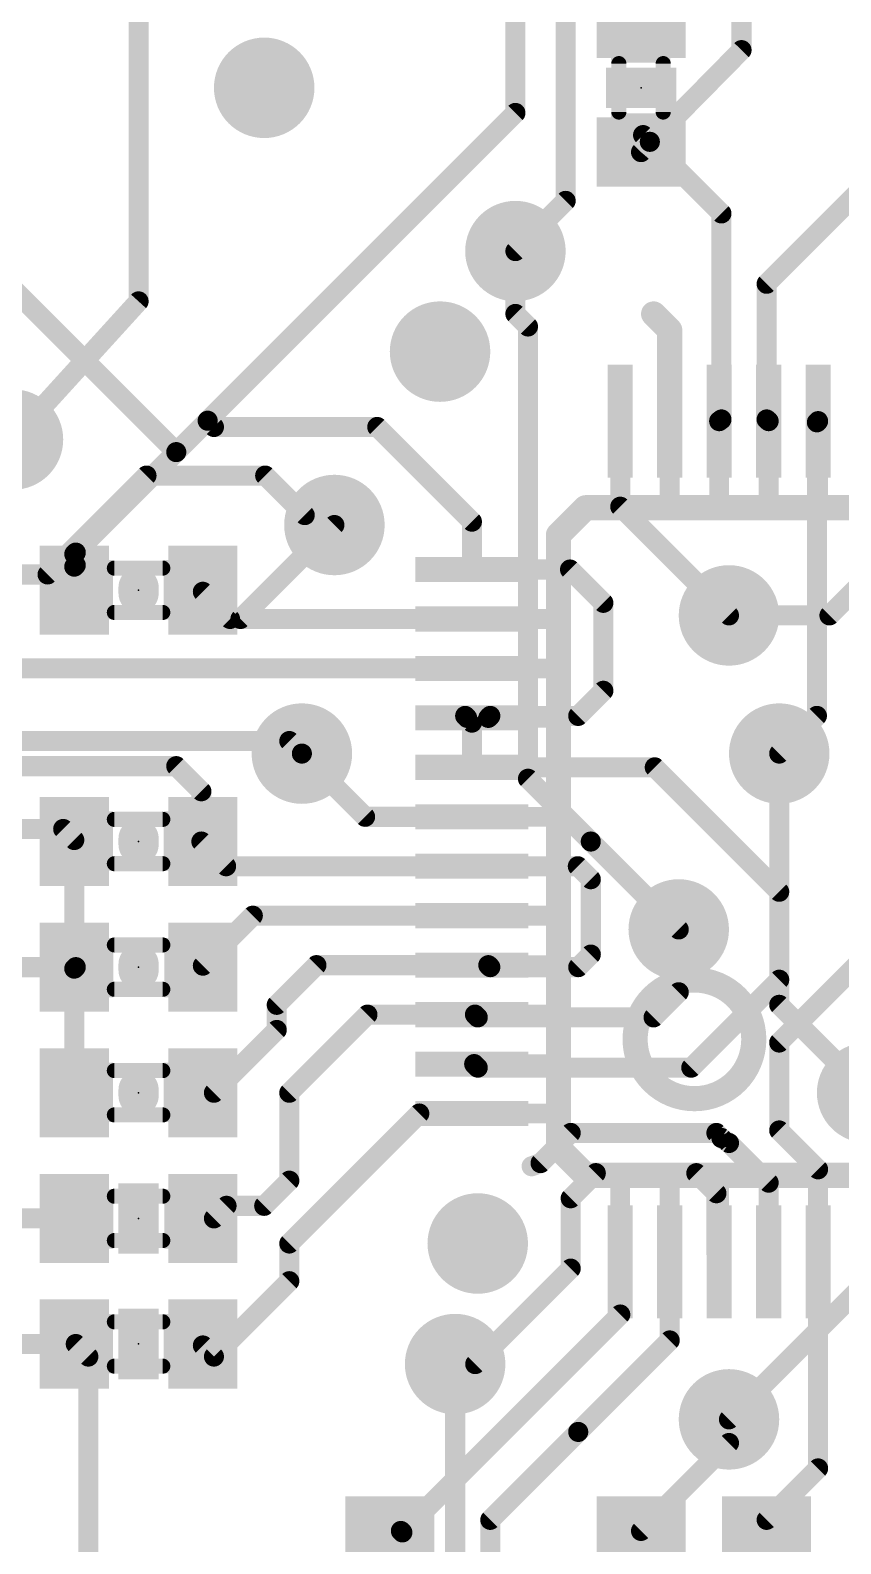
# Model space of a CAD drawing. Extents: x -0.1 to 44.5, y -0.1 to 35.7.
# Drawn here: x 10.34 to 18.53, y 11.95 to 27.25 of the extents above; entities that cross this region are included whole.
import ezdxf

# ---------------------------------------------------------------- set-up
doc = ezdxf.new("R2010")
doc.units = 0
for name, color, linetype in [('1', 12, 'CONTINUOUS'), ('16', 132, 'CONTINUOUS'), ('18', 110, 'CONTINUOUS'), ('21', 41, 'CONTINUOUS'), ('23', 53, 'CONTINUOUS'), ('51', 53, 'CONTINUOUS')]:
    doc.layers.add(name, color=color, linetype=linetype)

# ---------------------------------------------------------------- blocks, each defined once
blk = doc.blocks.new('RECT')
blk.add_solid([(-0.5, -0.5), (0.5, -0.5), (-0.5, 0.5), (0.5, 0.5)])
blk = doc.blocks.new('ROUNDV')
at = {"const_width": 0.5}
blk.add_lwpolyline([(0, -0.25, 1), (0, 0.25, 1), (0, -0.25)], format="xyb", dxfattribs=at)

msp = doc.modelspace()

# ---------------------------------------------------------------- linework, layer by layer
at = {"layer": '1'}
for points, const_width in [([(15.24, 26.416), (15.24, 29.972)], 0.2032), ([(17.526, 27.051), (17.526, 29.8196)], 0.2032), ([(15.748, 25.527), (15.748, 28.956)], 0.2032), ([(16.51, 26.02), (17.526, 27.051)], 0.2032), ([(12.1285, 23.3045), (15.24, 26.416)], 0.2032), ([(16.5989, 26.1239), (16.51, 26.02)], 0.2032), ([(16.5989, 26.1239), (16.5307, 26.1921)], 0.2032), ([(17.3228, 25.4), (16.5989, 26.1239)], 0.2032), ([(17.78, 24.6888), (19.05, 25.9588)], 0.2032), ([(15.24, 25.019), (15.748, 25.527)], 0.2032), ([(17.3228, 23.3172), (17.3228, 25.4)], 0.2032), ([(10.018, 24.78), (11.811, 22.987)], 0.2032), ([(17.78, 23.3172), (17.78, 24.6888)], 0.2032), ([(16.8, 24.221), (16.637, 24.384)], 0.254), ([(16.8, 23.3), (16.8, 24.221)], 0.254), ([(17.3, 23.3), (17.3228, 23.3172)], 0.2032), ([(17.8, 23.3), (17.78, 23.3172)], 0.2032), ([(11.811, 22.987), (12.1285, 23.3045)], 0.2032), ([(12.1285, 23.3045), (12.192, 23.241)], 0.2032), ([(12.192, 23.241), (13.843, 23.241)], 0.2032), ([(13.843, 23.241), (14.8, 22.284)], 0.2032), ([(16.3, 22.435), (16.3, 23.3)], 0.2032), ([(18.288, 23.288), (18.3, 23.3)], 0.2032), ([(18.288, 20.32), (18.288, 23.288)], 0.2032), ([(11.811, 22.987), (10.795, 21.971)], 0.2032), ([(17.399, 21.336), (16.3, 22.435)], 0.2032), ([(13.41, 22.25), (12.46, 21.3)], 0.2032), ([(14.8, 22.284), (14.8, 21.8)], 0.2032), ([(10.795, 21.971), (10.78, 21.956)], 0.2032), ([(10.78, 21.956), (10.78, 21.59)], 0.2032), ([(10.795, 21.971), (10.795, 21.844)], 0.2032), ([(10.795, 21.844), (10.78, 21.829)], 0.2032), ([(10.78, 21.59), (10.78, 21.829)], 0.2032), ([(14.8, 21.8), (15.792, 21.8)], 0.2032), ([(15.792, 21.8), (16.129, 21.463)], 0.2032), ([(12.08, 21.575), (12.08, 21.59)], 0.2032), ([(12.355, 21.3), (12.08, 21.575)], 0.2032), ([(16.129, 21.463), (16.129, 20.574)], 0.2032), ([(12.355, 21.3), (14.8, 21.3)], 0.2032), ([(12.46, 21.3), (12.355, 21.3)], 0.2032), ([(9.172, 20.8), (14.8, 20.8)], 0.2032), ([(16.129, 20.574), (15.875, 20.32)], 0.2032), ([(14.752, 20.3), (14.732, 20.32)], 0.2032), ([(14.8, 20.3), (14.752, 20.3)], 0.2032), ([(14.752, 20.3), (14.8, 20.252)], 0.2032), ([(14.966, 20.3), (14.8, 20.3)], 0.2032), ([(14.8, 20.252), (14.8, 19.8)], 0.2032), ([(14.986, 20.32), (14.966, 20.3)], 0.2032), ([(15.875, 20.32), (14.986, 20.32)], 0.2032), ([(17.907, 19.939), (18.288, 20.32)], 0.2032), ([(5.972, 19.812), (11.811, 19.812)], 0.2032), ([(11.811, 19.812), (12.065, 19.558)], 0.2032), ([(13.081, 19.939), (13.72, 19.3)], 0.2032), ([(14.8, 19.8), (16.649, 19.8)], 0.2032), ([(16.649, 19.8), (17.907, 18.542)], 0.2032), ([(12.065, 19.558), (12.065, 19.05)], 0.2032), ([(13.72, 19.3), (14.8, 19.3)], 0.2032), ([(10.668, 19.177), (7.437, 19.177)], 0.2032), ([(10.78, 19.065), (10.668, 19.177)], 0.2032), ([(10.78, 19.065), (10.78, 19.05)], 0.2032), ([(10.78, 17.78), (10.78, 19.065)], 0.2032), ([(12.065, 19.05), (12.08, 19.05)], 0.2032), ([(12.065, 19.05), (12.315, 18.8)], 0.2032), ([(12.315, 18.8), (14.8, 18.8)], 0.2032), ([(14.8, 18.8), (15.871, 18.8)], 0.2032), ([(15.871, 18.8), (16.002, 18.669)], 0.2032), ([(16.002, 18.669), (16.002, 17.907)], 0.2032), ([(17.907, 18.542), (17.907, 17.653)], 0.2032), ([(12.08, 17.795), (12.585, 18.3)], 0.2032), ([(12.585, 18.3), (14.8, 18.3)], 0.2032), ([(16.891, 17.526), (16.891, 18.161)], 0.2032), ([(16.002, 17.907), (15.875, 17.78)], 0.2032), ([(17.907, 17.018), (18.796, 17.907)], 0.2032), ([(9.3019, 17.78), (10.78, 17.78)], 0.2032), ([(10.78, 17.78), (10.795, 17.78)], 0.2032), ([(10.795, 17.78), (10.78, 17.765)], 0.2032), ([(10.78, 17.765), (10.78, 16.51)], 0.2032), ([(12.08, 17.78), (12.08, 17.795)], 0.2032), ([(13.228, 17.8), (12.827, 17.399)], 0.2032), ([(14.8, 17.8), (13.228, 17.8)], 0.2032), ([(14.966, 17.8), (14.8, 17.8)], 0.2032), ([(14.986, 17.78), (14.966, 17.8)], 0.2032), ([(15.875, 17.78), (14.986, 17.78)], 0.2032), ([(17.907, 17.653), (17.018, 16.764)], 0.2032), ([(16.637, 17.272), (16.891, 17.526)], 0.2032), ([(12.827, 17.399), (12.827, 17.145)], 0.2032), ([(12.954, 16.51), (13.744, 17.3)], 0.2032), ([(13.744, 17.3), (14.8, 17.3)], 0.2032), ([(14.8, 17.3), (14.831, 17.3)], 0.2032), ([(14.831, 17.3), (14.859, 17.272)], 0.2032), ([(14.859, 17.272), (16.637, 17.272)], 0.2032), ([(12.827, 17.145), (12.192, 16.51)], 0.2032), ([(17.907, 16.129), (17.907, 17.018)], 0.2032), ([(14.823, 16.8), (14.8, 16.8)], 0.2032), ([(14.859, 16.764), (14.823, 16.8)], 0.2032), ([(17.018, 16.764), (14.859, 16.764)], 0.2032), ([(12.192, 16.51), (12.08, 16.51)], 0.2032), ([(12.954, 15.621), (12.954, 16.51)], 0.2032), ([(12.954, 14.986), (14.268, 16.3)], 0.2032), ([(14.268, 16.3), (14.8, 16.3)], 0.2032), ([(18.3, 15.736), (17.907, 16.129)], 0.2032), ([(15.7988, 16.1036), (15.494, 15.7988)], 0.2032), ([(17.272, 16.1036), (15.7988, 16.1036)], 0.2032), ([(17.3228, 16.0528), (17.272, 16.1036)], 0.2032), ([(17.399, 16.002), (17.3228, 16.0528)], 0.2032), ([(17.8, 15.601), (17.399, 16.002)], 0.2032), ([(15.494, 15.7988), (15.4039, 15.7666)], 0.2032), ([(15.7988, 15.4432), (16.0528, 15.6972)], 0.2032), ([(16.0528, 15.6972), (17.0688, 15.6972)], 0.2032), ([(17.0688, 15.6972), (17.272, 15.494)], 0.2032), ([(18.3, 14.8), (18.3, 15.736)], 0.2032), ([(12.7, 15.367), (12.954, 15.621)], 0.2032), ([(17.8, 14.8), (17.8, 15.601)], 0.2032), ([(12.192, 15.24), (12.319, 15.367)], 0.2032), ([(12.319, 15.367), (12.7, 15.367)], 0.2032), ([(15.7988, 14.732), (15.7988, 15.4432)], 0.2032), ([(17.272, 15.494), (17.272, 14.8844)], 0.2032), ([(9.54, 15.24), (10.78, 15.24)], 0.2032), ([(12.08, 15.24), (12.192, 15.24)], 0.2032), ([(12.954, 14.605), (12.954, 14.986)], 0.2032), ([(16.3, 14.268), (16.3, 14.8)], 0.2032), ([(16.8, 14.006), (16.8, 14.8)], 0.2032), ([(17.272, 14.8844), (17.3, 14.8)], 0.2032), ([(18.3, 12.712), (18.3, 14.8)], 0.2032), ([(12.192, 13.843), (12.954, 14.605)], 0.2032), ([(14.8336, 13.7668), (15.7988, 14.732)], 0.2032), ([(14.097, 12.065), (16.3, 14.268)], 0.2032), ([(15.875, 13.081), (16.8, 14.006)], 0.2032), ([(10.78, 13.97), (9.54, 13.97)], 0.2032), ([(10.795, 13.97), (10.78, 13.97)], 0.2032), ([(10.922, 13.843), (10.795, 13.97)], 0.2032), ([(10.922, 9.144), (10.922, 13.843)], 0.2032), ([(12.08, 13.97), (12.08, 13.955)], 0.2032), ([(12.08, 13.955), (12.192, 13.843)], 0.2032), ([(14.6304, 13.7668), (14.8336, 13.7668)], 0.2032), ([(14.986, 12.192), (15.875, 13.081)], 0.2032), ([(17.399, 12.969), (17.399, 13.208)], 0.2032), ([(16.51, 12.08), (17.399, 12.969)], 0.2032), ([(17.78, 12.192), (18.3, 12.712)], 0.2032), ([(14.986, 6.604), (14.986, 12.192)], 0.2032), ([(17.78, 12.08), (17.78, 12.192)], 0.2032), ([(13.97, 12.08), (14.082, 12.08)], 0.2032), ([(14.082, 12.08), (14.097, 12.065)], 0.2032)]:
    msp.add_lwpolyline(points, dxfattribs=dict(at, const_width=const_width))
for points, const_width in [([(17.4752, 27.051, 1), (17.5768, 27.051)], 0.1016), ([(17.5622, 27.0153, 1), (17.4898, 27.0867)], 0.1016), ([(15.2759, 26.3801, 1), (15.2041, 26.4519)], 0.1016), ([(15.1892, 26.416, 1), (15.2908, 26.416)], 0.1016), ([(16.5666, 26.228, 1), (16.4948, 26.1562)], 0.1016), ([(16.6348, 26.1598, 1), (16.563, 26.088)], 0.1016), ([(16.6375, 26.0909, 1), (16.5603, 26.1569)], 0.1016), ([(16.563, 26.088, 1), (16.6348, 26.1598)], 0.1016), ([(16.4738, 26.0557, 1), (16.5462, 25.9843)], 0.1016), ([(16.4714, 26.053, 1), (16.5486, 25.987)], 0.1016), ([(15.6972, 25.527, 1), (15.7988, 25.527)], 0.1016), ([(15.7839, 25.4911, 1), (15.7121, 25.5629)], 0.1016), ([(17.3736, 25.4, 1), (17.272, 25.4)], 0.1016), ([(17.2869, 25.3641, 1), (17.3587, 25.4359)], 0.1016), ([(15.2041, 25.0549, 1), (15.2759, 24.9831)], 0.1016), ([(17.8308, 24.6888, 1), (17.7292, 24.6888)], 0.1016), ([(17.7441, 24.7247, 1), (17.8159, 24.6529)], 0.1016), ([(16.6819, 24.4289, 1), (16.5921, 24.3391)], 0.127), ([(16.8635, 24.221, 1), (16.7365, 24.221)], 0.127), ([(16.7551, 24.1761, 1), (16.8449, 24.2659)], 0.127), ([(17.3534, 23.2766, 1), (17.2922, 23.3578)], 0.1016), ([(17.8131, 23.3557, 1), (17.7469, 23.2787)], 0.1016), ([(12.1644, 23.3404, 1), (12.0926, 23.2686)], 0.1016), ([(12.0926, 23.3404, 1), (12.1644, 23.2686)], 0.1016), ([(12.1644, 23.2686, 1), (12.0926, 23.3404)], 0.1016), ([(12.192, 23.2918, 1), (12.192, 23.1902)], 0.1016), ([(12.1561, 23.2051, 1), (12.2279, 23.2769)], 0.1016), ([(13.8789, 23.2769, 1), (13.8071, 23.2051)], 0.1016), ([(13.843, 23.1902, 1), (13.843, 23.2918)], 0.1016), ([(16.3508, 23.3, 1), (16.2492, 23.3)], 0.1016), ([(16.7365, 23.3, 1), (16.8635, 23.3)], 0.127), ([(17.2694, 23.3406, 1), (17.3306, 23.2594)], 0.1016), ([(17.272, 23.3172, 1), (17.3736, 23.3172)], 0.1016), ([(17.7292, 23.3172, 1), (17.8308, 23.3172)], 0.1016), ([(17.7669, 23.2615, 1), (17.8331, 23.3385)], 0.1016), ([(18.3388, 23.288, 1), (18.2372, 23.288)], 0.1016), ([(18.2521, 23.3239, 1), (18.3239, 23.2521)], 0.1016), ([(18.3359, 23.2641, 1), (18.2641, 23.3359)], 0.1016), ([(11.7751, 23.0229, 1), (11.8469, 22.9511)], 0.1016), ([(11.8469, 22.9511, 1), (11.7751, 23.0229)], 0.1016), ([(11.7751, 22.9511, 1), (11.8469, 23.0229)], 0.1016), ([(16.3359, 22.4709, 1), (16.2641, 22.3991)], 0.1016), ([(13.4459, 22.2141, 1), (13.3741, 22.2859)], 0.1016), ([(14.8508, 22.284, 1), (14.7492, 22.284)], 0.1016), ([(14.7641, 22.2481, 1), (14.8359, 22.3199)], 0.1016), ([(16.2492, 22.435, 1), (16.3508, 22.435)], 0.1016), ([(10.8308, 21.956, 1), (10.7292, 21.956)], 0.1016), ([(10.7441, 21.9919, 1), (10.8159, 21.9201)], 0.1016), ([(10.8458, 21.971, 1), (10.7442, 21.971)], 0.1016), ([(10.7591, 22.0069, 1), (10.8309, 21.9351)], 0.1016), ([(10.8309, 21.9351, 1), (10.7591, 22.0069)], 0.1016), ([(10.8308, 21.829, 1), (10.7292, 21.829)], 0.1016), ([(10.7441, 21.8649, 1), (10.8159, 21.7931)], 0.1016), ([(10.7442, 21.844, 1), (10.8458, 21.844)], 0.1016), ([(10.8309, 21.8081, 1), (10.7591, 21.8799)], 0.1016), ([(14.8, 21.8508, 1), (14.8, 21.7492)], 0.1016), ([(15.8279, 21.8359, 1), (15.7561, 21.7641)], 0.1016), ([(15.792, 21.7492, 1), (15.792, 21.8508)], 0.1016), ([(14.7492, 21.8, 1), (14.8508, 21.8)], 0.1016), ([(10.7292, 21.59, 1), (10.8308, 21.59)], 0.1016), ([(10.7292, 21.59, 1), (10.8308, 21.59)], 0.1016), ([(12.1308, 21.59, 1), (12.0292, 21.59)], 0.1016), ([(12.1159, 21.6109, 1), (12.0441, 21.5391)], 0.1016), ([(12.0292, 21.575, 1), (12.1308, 21.575)], 0.1016), ([(16.1798, 21.463, 1), (16.0782, 21.463)], 0.1016), ([(16.0931, 21.4271, 1), (16.1649, 21.4989)], 0.1016), ([(17.3631, 21.3001, 1), (17.4349, 21.3719)], 0.1016), ([(12.355, 21.3508, 1), (12.355, 21.2492)], 0.1016), ([(12.355, 21.3508, 1), (12.355, 21.2492)], 0.1016), ([(12.3191, 21.2641, 1), (12.3909, 21.3359)], 0.1016), ([(12.4241, 21.3359, 1), (12.4959, 21.2641)], 0.1016), ([(12.46, 21.2492, 1), (12.46, 21.3508)], 0.1016), ([(14.8, 21.2492, 1), (14.8, 21.3508)], 0.1016), ([(14.8, 20.7492, 1), (14.8, 20.8508)], 0.1016), ([(16.1649, 20.5381, 1), (16.0931, 20.6099)], 0.1016), ([(16.0782, 20.574, 1), (16.1798, 20.574)], 0.1016), ([(14.7679, 20.3559, 1), (14.6961, 20.2841)], 0.1016), ([(14.752, 20.3508, 1), (14.752, 20.2492)], 0.1016), ([(14.7879, 20.3359, 1), (14.7161, 20.2641)], 0.1016), ([(14.7161, 20.2641, 1), (14.7879, 20.3359)], 0.1016), ([(14.8, 20.3508, 1), (14.8, 20.2492)], 0.1016), ([(14.8508, 20.252, 1), (14.7492, 20.252)], 0.1016), ([(14.8, 20.2492, 1), (14.8, 20.3508)], 0.1016), ([(14.9301, 20.3359, 1), (15.0019, 20.2641)], 0.1016), ([(14.986, 20.3708, 1), (14.986, 20.2692)], 0.1016), ([(15.0219, 20.2841, 1), (14.9501, 20.3559)], 0.1016), ([(14.966, 20.2492, 1), (14.966, 20.3508)], 0.1016), ([(15.8391, 20.3559, 1), (15.9109, 20.2841)], 0.1016), ([(15.875, 20.2692, 1), (15.875, 20.3708)], 0.1016), ([(18.2372, 20.32, 1), (18.3388, 20.32)], 0.1016), ([(18.3239, 20.2841, 1), (18.2521, 20.3559)], 0.1016), ([(14.7641, 20.2161, 1), (14.8359, 20.2879)], 0.1016), ([(11.8469, 19.8479, 1), (11.7751, 19.7761)], 0.1016), ([(11.811, 19.7612, 1), (11.811, 19.8628)], 0.1016), ([(13.1169, 19.9749, 1), (13.0451, 19.9031)], 0.1016), ([(14.8, 19.8508, 1), (14.8, 19.7492)], 0.1016), ([(16.6849, 19.8359, 1), (16.6131, 19.7641)], 0.1016), ([(16.649, 19.7492, 1), (16.649, 19.8508)], 0.1016), ([(17.8711, 19.9749, 1), (17.9429, 19.9031)], 0.1016), ([(14.7492, 19.8, 1), (14.8508, 19.8)], 0.1016), ([(12.1158, 19.558, 1), (12.0142, 19.558)], 0.1016), ([(12.0291, 19.5221, 1), (12.1009, 19.5939)], 0.1016), ([(13.72, 19.3508, 1), (13.72, 19.2492)], 0.1016), ([(13.6841, 19.2641, 1), (13.7559, 19.3359)], 0.1016), ([(14.8, 19.2492, 1), (14.8, 19.3508)], 0.1016), ([(10.7039, 19.2129, 1), (10.6321, 19.1411)], 0.1016), ([(10.668, 19.1262, 1), (10.668, 19.2278)], 0.1016), ([(10.8308, 19.065, 1), (10.7292, 19.065)], 0.1016), ([(10.8308, 19.065, 1), (10.7292, 19.065)], 0.1016), ([(10.7441, 19.0291, 1), (10.8159, 19.1009)], 0.1016), ([(12.065, 19.1008, 1), (12.065, 18.9992)], 0.1016), ([(12.1009, 19.0859, 1), (12.0291, 19.0141)], 0.1016), ([(12.08, 18.9992, 1), (12.08, 19.1008)], 0.1016), ([(10.7292, 19.05, 1), (10.8308, 19.05)], 0.1016), ([(12.0142, 19.05, 1), (12.1158, 19.05)], 0.1016), ([(12.315, 18.8508, 1), (12.315, 18.7492)], 0.1016), ([(12.2791, 18.7641, 1), (12.3509, 18.8359)], 0.1016), ([(14.8, 18.8508, 1), (14.8, 18.7492)], 0.1016), ([(14.8, 18.7492, 1), (14.8, 18.8508)], 0.1016), ([(15.9069, 18.8359, 1), (15.8351, 18.7641)], 0.1016), ([(15.871, 18.7492, 1), (15.871, 18.8508)], 0.1016), ([(16.0528, 18.669, 1), (15.9512, 18.669)], 0.1016), ([(15.9661, 18.6331, 1), (16.0379, 18.7049)], 0.1016), ([(17.9578, 18.542, 1), (17.8562, 18.542)], 0.1016), ([(17.8711, 18.5061, 1), (17.9429, 18.5779)], 0.1016), ([(12.585, 18.3508, 1), (12.585, 18.2492)], 0.1016), ([(12.6209, 18.2641, 1), (12.5491, 18.3359)], 0.1016), ([(14.8, 18.2492, 1), (14.8, 18.3508)], 0.1016), ([(16.9418, 18.161, 1), (16.8402, 18.161)], 0.1016), ([(15.9512, 17.907, 1), (16.0528, 17.907)], 0.1016), ([(16.0379, 17.8711, 1), (15.9661, 17.9429)], 0.1016), ([(10.78, 17.8308, 1), (10.78, 17.7292)], 0.1016), ([(10.8308, 17.765, 1), (10.7292, 17.765)], 0.1016), ([(10.7441, 17.8009, 1), (10.8159, 17.7291)], 0.1016), ([(10.7292, 17.78, 1), (10.8308, 17.78)], 0.1016), ([(10.8309, 17.7441, 1), (10.7591, 17.8159)], 0.1016), ([(10.78, 17.7292, 1), (10.78, 17.8308)], 0.1016), ([(10.795, 17.7292, 1), (10.795, 17.8308)], 0.1016), ([(12.1308, 17.795, 1), (12.0292, 17.795)], 0.1016), ([(12.0441, 17.8309, 1), (12.1159, 17.7591)], 0.1016), ([(12.0292, 17.78, 1), (12.1308, 17.78)], 0.1016), ([(13.228, 17.8508, 1), (13.228, 17.7492)], 0.1016), ([(13.2639, 17.7641, 1), (13.1921, 17.8359)], 0.1016), ([(14.8, 17.8508, 1), (14.8, 17.7492)], 0.1016), ([(14.8, 17.7492, 1), (14.8, 17.8508)], 0.1016), ([(15.0019, 17.8359, 1), (14.9301, 17.7641)], 0.1016), ([(14.986, 17.8308, 1), (14.986, 17.7292)], 0.1016), ([(14.9501, 17.7441, 1), (15.0219, 17.8159)], 0.1016), ([(14.966, 17.7492, 1), (14.966, 17.8508)], 0.1016), ([(15.8391, 17.8159, 1), (15.9109, 17.7441)], 0.1016), ([(15.875, 17.7292, 1), (15.875, 17.8308)], 0.1016), ([(17.9429, 17.6171, 1), (17.8711, 17.6889)], 0.1016), ([(16.9269, 17.4901, 1), (16.8551, 17.5619)], 0.1016), ([(17.8562, 17.653, 1), (17.9578, 17.653)], 0.1016), ([(12.8778, 17.399, 1), (12.7762, 17.399)], 0.1016), ([(12.7911, 17.4349, 1), (12.8629, 17.3631)], 0.1016), ([(16.8402, 17.526, 1), (16.9418, 17.526)], 0.1016), ([(13.744, 17.3508, 1), (13.744, 17.2492)], 0.1016), ([(13.7799, 17.2641, 1), (13.7081, 17.3359)], 0.1016), ([(14.8, 17.3508, 1), (14.8, 17.2492)], 0.1016), ([(14.8669, 17.3359, 1), (14.7951, 17.2641)], 0.1016), ([(14.8, 17.2492, 1), (14.8, 17.3508)], 0.1016), ([(14.859, 17.3228, 1), (14.859, 17.2212)], 0.1016), ([(14.8231, 17.2361, 1), (14.8949, 17.3079)], 0.1016), ([(14.831, 17.2492, 1), (14.831, 17.3508)], 0.1016), ([(16.6011, 17.3079, 1), (16.6729, 17.2361)], 0.1016), ([(16.637, 17.2212, 1), (16.637, 17.3228)], 0.1016), ([(12.7762, 17.145, 1), (12.8778, 17.145)], 0.1016), ([(12.8629, 17.1091, 1), (12.7911, 17.1809)], 0.1016), ([(17.9578, 17.018, 1), (17.8562, 17.018)], 0.1016), ([(17.8711, 17.0539, 1), (17.9429, 16.9821)], 0.1016), ([(14.8, 16.8508, 1), (14.8, 16.7492)], 0.1016), ([(14.8589, 16.8359, 1), (14.7871, 16.7641)], 0.1016), ([(14.859, 16.8148, 1), (14.859, 16.7132)], 0.1016), ([(14.823, 16.7492, 1), (14.823, 16.8508)], 0.1016), ([(14.8231, 16.7281, 1), (14.8949, 16.7999)], 0.1016), ([(16.9821, 16.7999, 1), (17.0539, 16.7281)], 0.1016), ([(17.018, 16.7132, 1), (17.018, 16.8148)], 0.1016), ([(10.7292, 16.51, 1), (10.8308, 16.51)], 0.1016), ([(12.08, 16.5608, 1), (12.08, 16.4592)], 0.1016), ([(12.1561, 16.5459, 1), (12.2279, 16.4741)], 0.1016), ([(12.192, 16.4592, 1), (12.192, 16.5608)], 0.1016), ([(13.0048, 16.51, 1), (12.9032, 16.51)], 0.1016), ([(12.9181, 16.5459, 1), (12.9899, 16.4741)], 0.1016), ([(14.268, 16.3508, 1), (14.268, 16.2492)], 0.1016), ([(14.3039, 16.2641, 1), (14.2321, 16.3359)], 0.1016), ([(14.8, 16.2492, 1), (14.8, 16.3508)], 0.1016), ([(17.9429, 16.1649, 1), (17.8711, 16.0931)], 0.1016), ([(15.7988, 16.1544, 1), (15.7988, 16.0528)], 0.1016), ([(15.8347, 16.0677, 1), (15.7629, 16.1395)], 0.1016), ([(17.3079, 16.1395, 1), (17.2361, 16.0677)], 0.1016), ([(17.272, 16.0528, 1), (17.272, 16.1544)], 0.1016), ([(17.351, 16.0951, 1), (17.2946, 16.0105)], 0.1016), ([(17.2869, 16.0169, 1), (17.3587, 16.0887)], 0.1016), ([(17.4349, 16.0379, 1), (17.3631, 15.9661)], 0.1016), ([(17.3708, 15.9597, 1), (17.4272, 16.0443)], 0.1016), ([(17.8562, 16.129, 1), (17.9578, 16.129)], 0.1016), ([(15.3868, 15.8144, 1), (15.421, 15.7188)], 0.1016), ([(15.4581, 15.8347, 1), (15.5299, 15.7629)], 0.1016), ([(15.5111, 15.751, 1), (15.4769, 15.8466)], 0.1016), ([(16.0528, 15.748, 1), (16.0528, 15.6464)], 0.1016), ([(16.0887, 15.6613, 1), (16.0169, 15.7331)], 0.1016), ([(17.1047, 15.7331, 1), (17.0329, 15.6613)], 0.1016), ([(17.0688, 15.6464, 1), (17.0688, 15.748)], 0.1016), ([(18.3508, 15.736, 1), (18.2492, 15.736)], 0.1016), ([(18.2641, 15.7001, 1), (18.3359, 15.7719)], 0.1016), ([(12.9032, 15.621, 1), (13.0048, 15.621)], 0.1016), ([(12.9899, 15.5851, 1), (12.9181, 15.6569)], 0.1016), ([(17.8508, 15.601, 1), (17.7492, 15.601)], 0.1016), ([(17.7641, 15.5651, 1), (17.8359, 15.6369)], 0.1016), ([(12.319, 15.4178, 1), (12.319, 15.3162)], 0.1016), ([(12.3549, 15.3311, 1), (12.2831, 15.4029)], 0.1016), ([(12.7, 15.3162, 1), (12.7, 15.4178)], 0.1016), ([(15.8496, 15.4432, 1), (15.748, 15.4432)], 0.1016), ([(15.7629, 15.4791, 1), (15.8347, 15.4073)], 0.1016), ([(17.3228, 15.494, 1), (17.2212, 15.494)], 0.1016), ([(17.2361, 15.4581, 1), (17.3079, 15.5299)], 0.1016), ([(10.78, 15.1892, 1), (10.78, 15.2908)], 0.1016), ([(12.08, 15.2908, 1), (12.08, 15.1892)], 0.1016), ([(12.1561, 15.2759, 1), (12.2279, 15.2041)], 0.1016), ([(12.192, 15.1892, 1), (12.192, 15.2908)], 0.1016), ([(12.6641, 15.4029, 1), (12.7359, 15.3311)], 0.1016), ([(13.0048, 14.986, 1), (12.9032, 14.986)], 0.1016), ([(12.9181, 15.0219, 1), (12.9899, 14.9501)], 0.1016), ([(16.3508, 14.8, 1), (16.2492, 14.8)], 0.1016), ([(16.8508, 14.8, 1), (16.7492, 14.8)], 0.1016), ([(17.3202, 14.9004, 1), (17.2238, 14.8684)], 0.1016), ([(17.2212, 14.8844, 1), (17.3228, 14.8844)], 0.1016), ([(17.2518, 14.784, 1), (17.3482, 14.816)], 0.1016), ([(17.7492, 14.8, 1), (17.8508, 14.8)], 0.1016), ([(18.3508, 14.8, 1), (18.2492, 14.8)], 0.1016), ([(18.2492, 14.8, 1), (18.3508, 14.8)], 0.1016), ([(12.9899, 14.5691, 1), (12.9181, 14.6409)], 0.1016), ([(15.748, 14.732, 1), (15.8496, 14.732)], 0.1016), ([(15.8347, 14.6961, 1), (15.7629, 14.7679)], 0.1016), ([(12.9032, 14.605, 1), (13.0048, 14.605)], 0.1016), ([(16.2492, 14.268, 1), (16.3508, 14.268)], 0.1016), ([(16.3359, 14.2321, 1), (16.2641, 14.3039)], 0.1016), ([(16.8359, 13.9701, 1), (16.7641, 14.0419)], 0.1016), ([(10.78, 14.0208, 1), (10.78, 13.9192)], 0.1016), ([(10.8309, 14.0059, 1), (10.7591, 13.9341)], 0.1016), ([(10.78, 13.9192, 1), (10.78, 14.0208)], 0.1016), ([(10.795, 13.9192, 1), (10.795, 14.0208)], 0.1016), ([(10.9728, 13.843, 1), (10.8712, 13.843)], 0.1016), ([(10.8861, 13.8071, 1), (10.9579, 13.8789)], 0.1016), ([(12.1308, 13.97, 1), (12.0292, 13.97)], 0.1016), ([(12.1159, 13.9909, 1), (12.0441, 13.9191)], 0.1016), ([(12.0292, 13.955, 1), (12.1308, 13.955)], 0.1016), ([(12.1561, 13.8789, 1), (12.2279, 13.8071)], 0.1016), ([(12.1561, 13.8071, 1), (12.2279, 13.8789)], 0.1016), ([(16.7492, 14.006, 1), (16.8508, 14.006)], 0.1016), ([(14.6304, 13.8176, 1), (14.6304, 13.716)], 0.1016), ([(14.7977, 13.8027, 1), (14.8695, 13.7309)], 0.1016), ([(14.8336, 13.716, 1), (14.8336, 13.8176)], 0.1016), ([(15.8391, 13.1169, 1), (15.9109, 13.0451)], 0.1016), ([(15.9109, 13.0451, 1), (15.8391, 13.1169)], 0.1016), ([(17.4498, 13.208, 1), (17.3482, 13.208)], 0.1016), ([(17.3482, 12.969, 1), (17.4498, 12.969)], 0.1016), ([(17.4349, 12.9331, 1), (17.3631, 13.0049)], 0.1016), ([(18.2492, 12.712, 1), (18.3508, 12.712)], 0.1016), ([(18.3359, 12.6761, 1), (18.2641, 12.7479)], 0.1016), ([(15.0368, 12.192, 1), (14.9352, 12.192)], 0.1016), ([(14.9501, 12.2279, 1), (15.0219, 12.1561)], 0.1016), ([(17.8308, 12.192, 1), (17.7292, 12.192)], 0.1016), ([(17.7441, 12.2279, 1), (17.8159, 12.1561)], 0.1016), ([(13.97, 12.1308, 1), (13.97, 12.0292)], 0.1016), ([(14.1179, 12.1159, 1), (14.0461, 12.0441)], 0.1016), ([(14.0611, 12.1009, 1), (14.1329, 12.0291)], 0.1016), ([(14.0611, 12.0291, 1), (14.1329, 12.1009)], 0.1016), ([(14.082, 12.0292, 1), (14.082, 12.1308)], 0.1016), ([(16.4741, 12.1159, 1), (16.5459, 12.0441)], 0.1016), ([(17.7292, 12.08, 1), (17.8308, 12.08)], 0.1016)]:
    msp.add_lwpolyline(points, format="xyb", dxfattribs=dict(at, const_width=const_width))
at = {"layer": '16', "const_width": 0.2032}
for points in [[(11.43, 24.511), (11.43, 34.29)], [(15.24, 24.384), (15.24, 25.019)], [(10.16, 23.114), (11.43, 24.511)], [(15.367, 24.257), (15.24, 24.384)], [(15.367, 19.685), (15.367, 24.257)], [(10.51, 21.75), (11.51, 22.75)], [(11.51, 22.75), (12.71, 22.75)], [(12.71, 22.75), (13.11, 22.35)], [(13.11, 22.35), (13.41, 22.25)], [(18.415, 21.336), (19.304, 22.225)], [(6.81, 21.75), (10.51, 21.75)], [(17.399, 21.336), (18.415, 21.336)], [(5.588, 20.066), (12.954, 20.066)], [(12.954, 20.066), (13.081, 19.939)], [(17.907, 17.399), (17.907, 19.939)], [(16.002, 19.05), (15.367, 19.685)], [(16.891, 18.161), (16.002, 19.05)], [(18.796, 16.51), (17.907, 17.399)], [(17.399, 13.208), (18.8, 14.609)], [(14.6304, 11.5316), (14.6304, 13.7668)]]:
    msp.add_lwpolyline(points, dxfattribs=at)
at = {"layer": '16', "const_width": 0.1016}
for points in [[(15.2908, 25.019, 1), (15.1892, 25.019)], [(11.3792, 24.511, 1), (11.4808, 24.511)], [(11.4676, 24.4768, 1), (11.3924, 24.5452)], [(15.2759, 24.4199, 1), (15.2041, 24.3481)], [(15.1892, 24.384, 1), (15.2908, 24.384)], [(15.4178, 24.257, 1), (15.3162, 24.257)], [(15.3311, 24.2211, 1), (15.4029, 24.2929)], [(11.51, 22.8008, 1), (11.51, 22.6992)], [(11.5459, 22.7141, 1), (11.4741, 22.7859)], [(12.7459, 22.7859, 1), (12.6741, 22.7141)], [(12.71, 22.6992, 1), (12.71, 22.8008)], [(13.1261, 22.3982, 1), (13.0939, 22.3018)], [(13.0741, 22.3141, 1), (13.1459, 22.3859)], [(13.3939, 22.2018, 1), (13.4261, 22.2982)], [(10.4741, 21.7859, 1), (10.5459, 21.7141)], [(10.51, 21.6992, 1), (10.51, 21.8008)], [(17.399, 21.3868, 1), (17.399, 21.2852)], [(18.3791, 21.3719, 1), (18.4509, 21.3001)], [(18.415, 21.2852, 1), (18.415, 21.3868)], [(12.9899, 20.1019, 1), (12.9181, 20.0301)], [(12.954, 20.0152, 1), (12.954, 20.1168)], [(13.0451, 19.9031, 1), (13.1169, 19.9749)], [(17.9578, 19.939, 1), (17.8562, 19.939)], [(15.4029, 19.7209, 1), (15.3311, 19.6491)], [(15.3162, 19.685, 1), (15.4178, 19.685)], [(16.0379, 19.0859, 1), (15.9661, 19.0141)], [(15.9661, 19.0141, 1), (16.0379, 19.0859)], [(16.8551, 18.1251, 1), (16.9269, 18.1969)], [(17.9429, 17.4349, 1), (17.8711, 17.3631)], [(17.8562, 17.399, 1), (17.9578, 17.399)], [(14.6812, 13.7668, 1), (14.5796, 13.7668)], [(17.3631, 13.2439, 1), (17.4349, 13.1721)]]:
    msp.add_lwpolyline(points, format="xyb", dxfattribs=at)
at = {"layer": '21'}
for points, const_width in [([(15.675, 22.15), (15.95, 22.425)], 0.254), ([(15.95, 22.425), (22.15, 22.425)], 0.254), ([(15.675, 15.95), (15.675, 22.15)], 0.254), ([(11.43, 21.5595), (11.43, 21.6205)], 0.4064), ([(11.43, 19.0195), (11.43, 19.0805)], 0.4064), ([(11.43, 17.8105), (11.43, 17.7495)], 0.4064), ([(11.43, 16.4795), (11.43, 16.5405)], 0.4064), ([(15.95, 15.675), (15.675, 15.95)], 0.254), ([(22.15, 15.675), (15.95, 15.675)], 0.254)]:
    msp.add_lwpolyline(points, dxfattribs=dict(at, const_width=const_width))
for points, const_width in [([(15.95, 22.4885, 1), (15.95, 22.3615)], 0.127), ([(15.9949, 22.3801, 1), (15.9051, 22.4699)], 0.127), ([(15.7385, 22.15, 1), (15.6115, 22.15)], 0.127), ([(15.6301, 22.1949, 1), (15.7199, 22.1051)], 0.127), ([(11.5316, 21.6205, 1), (11.3284, 21.6205)], 0.2032), ([(11.3284, 21.5595, 1), (11.5316, 21.5595)], 0.2032), ([(11.5316, 19.0805, 1), (11.3284, 19.0805)], 0.2032), ([(11.3284, 19.0195, 1), (11.5316, 19.0195)], 0.2032), ([(11.5316, 17.8105, 1), (11.3284, 17.8105)], 0.2032), ([(11.3284, 17.7495, 1), (11.5316, 17.7495)], 0.2032), ([(17.05, 16.45, 1), (17.05, 17.65, 1), (17.05, 16.45)], 0.254), ([(11.5316, 16.5405, 1), (11.3284, 16.5405)], 0.2032), ([(11.3284, 16.4795, 1), (11.5316, 16.4795)], 0.2032), ([(15.7199, 15.9949, 1), (15.6301, 15.9051)], 0.127), ([(15.6115, 15.95, 1), (15.7385, 15.95)], 0.127), ([(15.95, 15.7385, 1), (15.95, 15.6115)], 0.127), ([(15.9051, 15.6301, 1), (15.9949, 15.7199)], 0.127)]:
    msp.add_lwpolyline(points, format="xyb", dxfattribs=dict(at, const_width=const_width))
at = {"layer": '23'}
for p in [(16.51, 26.67), (11.43, 21.59), (11.43, 19.05), (11.43, 17.78), (11.43, 16.51), (11.43, 15.24), (11.43, 13.97)]:
    msp.add_point(p, dxfattribs=at)
at = {"layer": '51', "const_width": 0.1524}
for points in [[(16.286, 26.425), (16.286, 26.915)], [(16.734, 26.915), (16.734, 26.425)], [(11.185, 21.814), (11.675, 21.814)], [(11.675, 21.366), (11.185, 21.366)], [(11.185, 19.274), (11.675, 19.274)], [(11.675, 18.826), (11.185, 18.826)], [(11.185, 18.004), (11.675, 18.004)], [(11.675, 17.556), (11.185, 17.556)], [(11.185, 16.734), (11.675, 16.734)], [(11.675, 16.286), (11.185, 16.286)], [(11.185, 15.464), (11.675, 15.464)], [(11.675, 15.016), (11.185, 15.016)], [(11.185, 14.194), (11.675, 14.194)], [(11.675, 13.746), (11.185, 13.746)]]:
    msp.add_lwpolyline(points, dxfattribs=at)
at = {"layer": '51', "const_width": 0.0762}
for points in [[(16.3241, 26.915, 1), (16.2479, 26.915)], [(16.7721, 26.915, 1), (16.6959, 26.915)], [(16.2479, 26.425, 1), (16.3241, 26.425)], [(16.6959, 26.425, 1), (16.7721, 26.425)], [(11.185, 21.8521, 1), (11.185, 21.7759)], [(11.675, 21.7759, 1), (11.675, 21.8521)], [(11.185, 21.4041, 1), (11.185, 21.3279)], [(11.675, 21.3279, 1), (11.675, 21.4041)], [(11.185, 19.3121, 1), (11.185, 19.2359)], [(11.675, 19.2359, 1), (11.675, 19.3121)], [(11.185, 18.8641, 1), (11.185, 18.7879)], [(11.675, 18.7879, 1), (11.675, 18.8641)], [(11.185, 18.0421, 1), (11.185, 17.9659)], [(11.675, 17.9659, 1), (11.675, 18.0421)], [(11.185, 17.5941, 1), (11.185, 17.5179)], [(11.675, 17.5179, 1), (11.675, 17.5941)], [(11.185, 16.7721, 1), (11.185, 16.6959)], [(11.675, 16.6959, 1), (11.675, 16.7721)], [(11.185, 16.3241, 1), (11.185, 16.2479)], [(11.675, 16.2479, 1), (11.675, 16.3241)], [(11.185, 15.5021, 1), (11.185, 15.4259)], [(11.675, 15.4259, 1), (11.675, 15.5021)], [(11.185, 15.0541, 1), (11.185, 14.9779)], [(11.675, 14.9779, 1), (11.675, 15.0541)], [(11.185, 14.2321, 1), (11.185, 14.1559)], [(11.675, 14.1559, 1), (11.675, 14.2321)], [(11.185, 13.7841, 1), (11.185, 13.7079)], [(11.675, 13.7079, 1), (11.675, 13.7841)]]:
    msp.add_lwpolyline(points, format="xyb", dxfattribs=at)

# ---------------------------------------------------------------- block references
at = {"layer": '1', "xscale": 0.7, "yscale": 0.9}
for p, rotation in [((16.51, 27.32), 270), ((16.51, 26.02), 270), ((10.78, 21.59), 180), ((12.08, 21.59), 180), ((10.78, 19.05), 180), ((12.08, 19.05), 180), ((10.78, 16.51), 180), ((12.08, 16.51), 180), ((10.78, 13.97), 180), ((12.08, 13.97), 180), ((13.97, 12.08), 270), ((16.51, 12.08), 90), ((17.78, 12.08), 270)]:
    msp.add_blockref('RECT', p, dxfattribs=dict(at, rotation=rotation))
at = {"layer": '1'}
for p, xscale, yscale in [((16.3, 23.3), 0.254, 1.143), ((16.8, 23.3), 0.254, 1.143), ((17.3, 23.3), 0.254, 1.143), ((17.8, 23.3), 0.254, 1.143), ((18.3, 23.3), 0.254, 1.143), ((14.8, 21.8), 1.143, 0.254), ((14.8, 21.3), 1.143, 0.254), ((14.8, 20.8), 1.143, 0.254), ((14.8, 20.3), 1.143, 0.254), ((14.8, 19.8), 1.143, 0.254), ((14.8, 19.3), 1.143, 0.254), ((14.8, 18.8), 1.143, 0.254), ((14.8, 18.3), 1.143, 0.254), ((10.78, 17.78), 0.7, 0.9), ((12.08, 17.78), 0.7, 0.9), ((14.8, 17.8), 1.143, 0.254), ((14.8, 17.3), 1.143, 0.254), ((14.8, 16.8), 1.143, 0.254), ((14.8, 16.3), 1.143, 0.254), ((10.78, 15.24), 0.7, 0.9), ((12.08, 15.24), 0.7, 0.9), ((16.3, 14.8), 0.254, 1.143), ((16.8, 14.8), 0.254, 1.143), ((17.3, 14.8), 0.254, 1.143), ((17.8, 14.8), 0.254, 1.143), ((18.3, 14.8), 0.254, 1.143)]:
    msp.add_blockref('RECT', p, dxfattribs=dict(at, xscale=xscale, yscale=yscale))
at = {"layer": '18', "xscale": 1.016, "yscale": 1.016}
for p in [(12.7, 26.67), (12.7, 26.67), (15.24, 25.019), (15.24, 25.019), (14.478, 24.003), (14.478, 24.003), (10.16, 23.114), (10.16, 23.114), (13.41, 22.25), (13.41, 22.25), (17.399, 21.336), (17.399, 21.336), (13.081, 19.939), (13.081, 19.939), (17.907, 19.939), (17.907, 19.939), (16.891, 18.161), (16.891, 18.161), (18.796, 16.51), (18.796, 16.51), (14.859, 14.986), (14.859, 14.986), (14.6304, 13.7668), (14.6304, 13.7668), (17.399, 13.208), (17.399, 13.208)]:
    msp.add_blockref('ROUNDV', p, dxfattribs=at)
at = {"layer": '21', "xscale": 0.4064, "yscale": 0.7112}
for p, rotation in [((16.51, 26.67), 270), ((11.43, 13.97), 180)]:
    msp.add_blockref('RECT', p, dxfattribs=dict(at, rotation=rotation))
msp.add_blockref('RECT', (11.43, 15.24), dxfattribs=at)
at = {"layer": '51', "xscale": 0.3, "yscale": 0.5999}
for p, rotation in [((16.5052, 27.074), 270), ((16.5052, 26.2612), 270), ((11.0212, 21.5949), 180), ((11.834, 21.5949), 180), ((11.0212, 19.0549), 180), ((11.834, 19.0549), 180), ((11.0212, 16.5148), 180), ((11.834, 16.5148), 180), ((11.0212, 13.9748), 180), ((11.834, 13.9748), 180), ((13.9652, 11.834), 270), ((16.5148, 11.8388), 90), ((17.7752, 11.834), 270)]:
    msp.add_blockref('RECT', p, dxfattribs=dict(at, rotation=rotation))
at = {"layer": '51'}
for p, xscale, yscale in [((16.3, 23.025), 0.2, 1.05), ((16.8, 23.025), 0.2, 1.05), ((17.3, 23.025), 0.2, 1.05), ((17.8, 23.025), 0.2, 1.05), ((18.3, 23.025), 0.2, 1.05), ((15.075, 21.8), 1.05, 0.2), ((15.075, 21.3), 1.05, 0.2), ((15.075, 20.8), 1.05, 0.2), ((15.075, 20.3), 1.05, 0.2), ((15.075, 19.8), 1.05, 0.2), ((15.075, 19.3), 1.05, 0.2), ((15.075, 18.8), 1.05, 0.2), ((15.075, 18.3), 1.05, 0.2), ((11.026, 17.7752), 0.3, 0.5999), ((11.8388, 17.7752), 0.3, 0.5999), ((15.075, 17.8), 1.05, 0.2), ((15.075, 17.3), 1.05, 0.2), ((15.075, 16.8), 1.05, 0.2), ((15.075, 16.3), 1.05, 0.2), ((11.026, 15.2352), 0.3, 0.5999), ((11.8388, 15.2352), 0.3, 0.5999), ((16.3, 15.075), 0.2, 1.05), ((16.8, 15.075), 0.2, 1.05), ((17.3, 15.075), 0.2, 1.05), ((17.8, 15.075), 0.2, 1.05), ((18.3, 15.075), 0.2, 1.05)]:
    msp.add_blockref('RECT', p, dxfattribs=dict(at, xscale=xscale, yscale=yscale))

doc.saveas('drawing.dxf')
